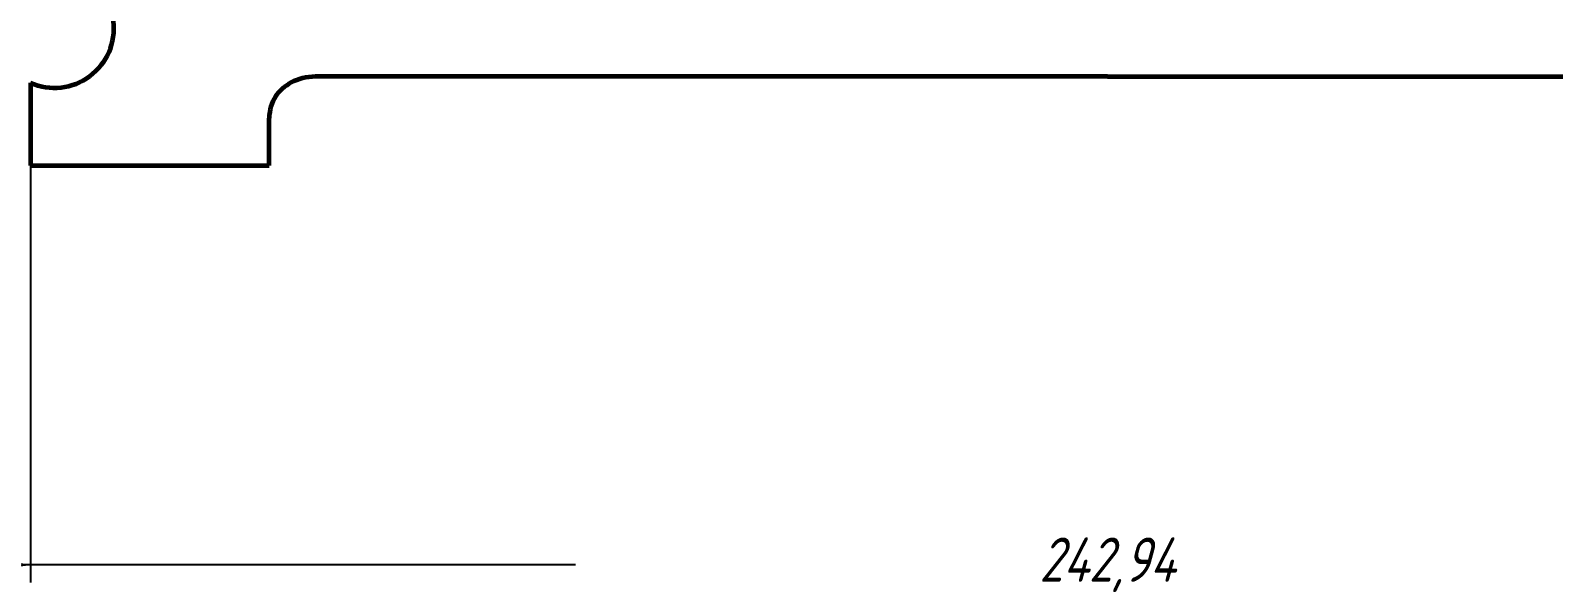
# Model space of a CAD drawing. Header units: millimetres. Extents: x -133 to 552, y -80 to 418.
# Drawn here: x 268.3 to 440.1, y -79.7 to -17.4 of the extents above; entities that cross this region are included whole.
import ezdxf

# ---------------------------------------------------------------- set-up
doc = ezdxf.new("R2010")
doc.units = ezdxf.units.MM
doc.linetypes.add('K5LT32769', pattern=[0])
doc.linetypes.add('K5LT_THIN', pattern=[0])
doc.styles.add('KDIMTEXTSTYLE', font='GOST_AU.SHX', dxfattribs={"width": 0.96, "oblique": 15, "height": 5})
doc.dimstyles.new('KDIMSTYLE (1.00)', dxfattribs={"dimtxt": 5, "dimasz": 1, "dimexe": 2, "dimexo": 0, "dimgap": 1, "dimtad": 1, "dimtxsty": 'KDIMTEXTSTYLE', "dimsah": 1, "dimcen": 0, "dimdle": 1, "dimadec": 0, "dimazin": 0, "dimtfac": 0.667, "dimtmove": 0, "dimatfit": 3, "dimfxl": 1, "dimtvp": 1, "dimtolj": 1, "dimtzin": 0, "dimarcsym": 0})

# ---------------------------------------------------------------- blocks, each defined once
blk = doc.blocks.new('KDIMARROW_01')
blk.add_hatch(color=0).paths.add_polyline_path([(0, 0), (-5, 0.658262491226197), (-4.5, 6e-16), (-5, -0.6582624912261956)])
at = {"color": 0, "linetype": 'K5LT_THIN', "lineweight": 18}
for p, q in [((-4.5, 6e-16), (-5, 0.658262491226197)), ((-5, 0.658262491226197), (0, 0)), ((0, 0), (-5, -0.6582624912261956)), ((-5, -0.6582624912261956), (-4.5, 6e-16)), ((0, 0), (-1, 0))]:
    blk.add_line(p, q, dxfattribs=at)

msp = doc.modelspace()

# ---------------------------------------------------------------- linework, layer by layer
at = {"color": 30, "linetype": 'K5LT32769', "lineweight": 60, "true_color": 0xff8000}
for p, q in [((268.2820099086271, -23.29418328223431), (268.2820099086271, -32.62751661556765)), ((389.7523732573961, -22.58604927992836), (300.4190399240628, -22.58604927992835)), ((389.7523732573961, -22.58604927992836), (479.0857065907294, -22.58604927992835)), ((295.2078301357873, -32.62751661556765), (295.2078301357873, -27.29418328223431)), ((268.2820099086271, -32.62751661556765), (295.2078301357873, -32.62751661556765))]:
    msp.add_line(p, q, dxfattribs=at)
msp.add_arc((270.9705393240051, -17.12325940310404), 6.731158291064973, 246.4583520731633, 66.45835207316338, dxfattribs=at)
msp.add_open_spline([(300.4190399240628, -22.58604927992835), (299.4004651534639, -22.60390176825317), (298.4922325674715, -22.83235049586622), (297.6943421660857, -23.27139546276753), (297.0212390613303, -23.64177531673647), (296.323616333956, -24.1967951657481), (295.9106134603498, -24.83215808028648), (295.4644674260713, -25.51850837652982), (295.2302063178838, -26.33918344384577), (295.2078301357873, -27.29418328223431)], degree=3, knots=[0, 0, 0, 0, 1, 1, 1, 2, 2, 2, 3, 3, 3, 3], dxfattribs=at)

# ---------------------------------------------------------------- dimensions: what is measured, and where the dimension line sits
at = {"color": 7}
msp.add_linear_dim(base=(268.2820099086271, -77.67935361450921), p1=(511.2227366061651, -32.62751661556765), p2=(268.2820099086271, -32.62751661556765), location=(389.7523732573961, -77.67935361450921), dimstyle='KDIMSTYLE (1.00)', override={"dimexo": 0, "dimpost": '\\H5.0;\\W0.965;\\Q15;<>', "dimblk1": 'KDIMARROW_01', "dimblk2": 'KDIMARROW_01', "dimse1": 0, "dimse2": 0, "dimclrt": 7, "dimtolj": 1}, dxfattribs=at).render()

doc.saveas('drawing.dxf')
